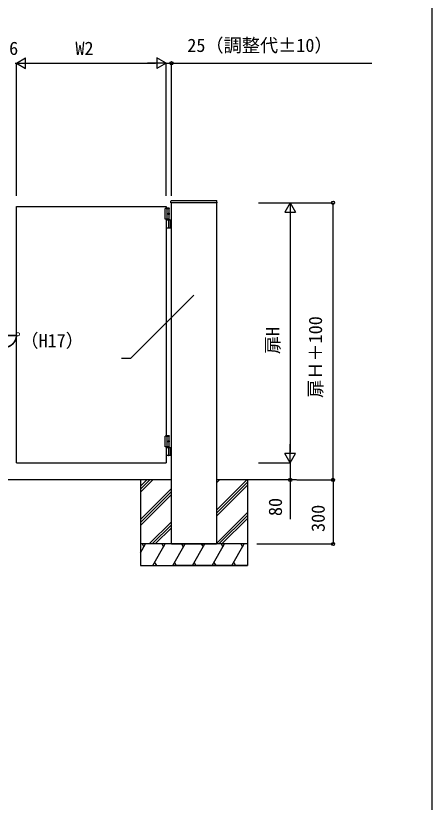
# Model space of a CAD drawing. Units: millimetres, scale not verified. Extents: x -4375 to 4375, y -6504 to 6475.
# Drawn here: x 2428 to 4375, y -2822 to 859 of the extents above; entities that cross this region are included whole.
import ezdxf
from ezdxf.enums import TextEntityAlignment as Align

# ---------------------------------------------------------------- set-up
doc = ezdxf.new("R2010")
doc.units = ezdxf.units.MM
doc.header["$LTSCALE"] = 30
for name, color, linetype in [('0-2_YKK_A1', 4, 'Continuous'), ('0-3_YKK_D', 6, 'Continuous'), ('0-4_YKK_ZWAK', 7, 'Continuous')]:
    doc.layers.add(name, color=color, linetype=linetype)
doc.styles.add('ＭＳ ゴシック', font='')
doc.styles.get('ＭＳ ゴシック').set_extended_font_data('MS Gothic')

msp = doc.modelspace()

# ---------------------------------------------------------------- linework, layer by layer
at = {"layer": '0-2_YKK_A1'}
for p, q in [((2431.23, -33.66), (3131.23, -33.66)), ((2431.23, -1233.66), (2431.23, -33.66)), ((3131.23, -33.66), (3131.23, -43.66)), ((3153.18, -16.66), (3153.6, -8.56)), ((3369.23, -16.66), (3153.18, -16.66)), ((3155.6, -6.66), (3366.86, -6.66)), ((3156.23, -1313.66), (3156.23, -16.66)), ((3366.23, -16.66), (3366.23, -1313.66)), ((3369.28, -16.66), (3368.86, -8.56)), ((3145.73, -43.66), (3126.23, -43.66)), ((3131.23, -40.66), (3144.57, -40.66)), ((3131.23, -42.66), (3145.73, -42.66)), ((3131.23, -43.66), (3145.73, -43.66)), ((3136.23, -93.66), (3136.23, -43.66)), ((3143.41, -68.24), (3144.01, -68.24)), ((3143.41, -69.08), (3144.01, -69.08)), ((3144.43, -66.56), (3145.03, -66.56)), ((3144.43, -70.76), (3145.03, -70.76)), ((3145.73, -42.66), (3144.57, -40.66)), ((3145.73, -42.66), (3145.73, -43.66)), ((3145.73, -93.66), (3145.73, -43.66)), ((3131.23, -96.91), (3156.23, -96.91)), ((3131.23, -97.16), (3131.23, -1108.66)), ((3140.58, -93.66), (3140.58, -96.91)), ((3144.04, -133.41), (3144.04, -98.41)), ((3145.73, -93.66), (3145.73, -96.91)), ((3149.73, -96.91), (3149.73, -134.91)), ((3156.23, -134.91), (3131.23, -134.91)), ((3145.73, -1108.66), (3126.23, -1108.66)), ((3131.23, -1105.66), (3144.57, -1105.66)), ((3131.23, -1107.66), (3145.73, -1107.66)), ((3131.23, -1108.66), (3145.73, -1108.66)), ((3136.23, -1158.66), (3136.23, -1108.66)), ((3143.41, -1133.24), (3144.01, -1133.24)), ((3143.41, -1134.08), (3144.01, -1134.08)), ((3144.43, -1131.56), (3145.03, -1131.56)), ((3144.43, -1135.76), (3145.03, -1135.76)), ((3145.73, -1107.66), (3144.57, -1105.66)), ((3145.73, -1107.66), (3145.73, -1108.66)), ((3145.73, -1158.66), (3145.73, -1108.66)), ((3131.23, -1158.66), (3131.23, -1233.66)), ((3131.23, -1158.66), (3131.23, -1233.66)), ((3131.23, -1161.91), (3156.23, -1161.91)), ((3140.58, -1158.66), (3140.58, -1161.91)), ((3144.04, -1198.41), (3144.04, -1163.41)), ((3145.73, -1158.66), (3145.73, -1161.91)), ((3149.73, -1161.91), (3149.73, -1199.91)), ((3156.23, -1199.91), (3131.23, -1199.91)), ((2431.23, -1233.66), (3131.23, -1233.66)), ((3156.23, -1313.66), (1700.23, -1313.66)), ((3011.23, -1357.56), (3055.13, -1313.66)), ((3011.23, -1343.42), (3040.99, -1313.66)), ((3011.23, -1371.7), (3069.27, -1313.66)), ((3011.23, -1313.66), (3011.23, -1713.66)), ((3366.23, -1313.66), (3366.23, -1613.66)), ((3741.23, -1313.66), (3366.23, -1313.66)), ((3366.23, -1313.69), (3366.25, -1313.66)), ((3366.23, -1327.83), (3380.4, -1313.66)), ((3366.23, -1455.11), (3507.68, -1313.66)), ((3366.23, -1469.25), (3511.23, -1324.25)), ((3511.23, -1313.66), (3511.23, -1713.66)), ((3011.23, -1498.98), (3156.23, -1353.98)), ((3366.23, -1483.39), (3511.23, -1338.39)), ((3011.23, -1513.12), (3156.23, -1368.12)), ((3011.23, -1527.27), (3156.23, -1382.27)), ((3366.23, -1610.67), (3511.23, -1465.67)), ((3377.38, -1613.66), (3511.23, -1479.81)), ((3391.52, -1613.66), (3511.23, -1493.96)), ((3052.11, -1613.66), (3156.23, -1509.55)), ((3066.25, -1613.66), (3156.23, -1523.69)), ((3080.4, -1613.66), (3156.23, -1537.83)), ((3511.23, -1613.66), (3011.23, -1613.66)), ((3011.23, -1654.33), (3034.71, -1613.66)), ((3018.49, -1613.66), (3026.6, -1627.7)), ((3069.35, -1713.66), (3127.08, -1613.66)), ((3110.87, -1613.66), (3118.98, -1627.7)), ((3156.23, -1613.66), (3366.23, -1613.66)), ((3510.23, -1613.66), (3160.23, -1613.66)), ((3161.73, -1713.66), (3219.46, -1613.66)), ((3203.25, -1613.66), (3211.35, -1627.7)), ((3254.1, -1713.66), (3311.84, -1613.66)), ((3295.62, -1613.66), (3303.73, -1627.7)), ((3346.48, -1713.66), (3404.21, -1613.66)), ((3388, -1613.66), (3396.11, -1627.7)), ((3438.85, -1713.66), (3496.59, -1613.66)), ((3480.37, -1613.66), (3488.48, -1627.7)), ((3011.23, -1713.66), (3511.23, -1713.66)), ((3077.46, -1699.62), (3085.56, -1713.66)), ((3510.23, -1713.66), (3160.23, -1713.66)), ((3169.83, -1699.62), (3177.94, -1713.66)), ((3262.21, -1699.62), (3270.31, -1713.66)), ((3354.58, -1699.62), (3362.69, -1713.66)), ((3446.96, -1699.62), (3455.07, -1713.66))]:
    msp.add_line(p, q, dxfattribs=at)
for points in [[(3145.73, -93.66), (3126.23, -93.66), (3126.23, -43.66)], [(3144.55, -67.4), (3144.55, -67.56), (3144.53, -67.72), (3144.48, -67.87), (3144.42, -67.99), (3144.33, -68.1), (3144.23, -68.17), (3144.12, -68.22), (3144.01, -68.24)], [(3144.01, -69.08), (3144.12, -69.09), (3144.23, -69.14), (3144.33, -69.22), (3144.42, -69.32), (3144.48, -69.45), (3144.53, -69.6), (3144.55, -69.75), (3144.55, -69.92)], [(3145.52, -68.15), (3145.46, -68.1), (3145.36, -67.99), (3145.28, -67.87), (3145.21, -67.72), (3145.17, -67.56), (3145.14, -67.4)], [(3145.14, -69.92), (3145.17, -69.75), (3145.21, -69.6), (3145.28, -69.45), (3145.36, -69.32), (3145.46, -69.22), (3145.52, -69.17)], [(3145.73, -1158.66), (3126.23, -1158.66), (3126.23, -1108.66)], [(3144.55, -1132.4), (3144.55, -1132.56), (3144.53, -1132.72), (3144.48, -1132.87), (3144.42, -1132.99), (3144.33, -1133.1), (3144.23, -1133.17), (3144.12, -1133.22), (3144.01, -1133.24)], [(3144.01, -1134.08), (3144.12, -1134.09), (3144.23, -1134.14), (3144.33, -1134.22), (3144.42, -1134.32), (3144.48, -1134.45), (3144.53, -1134.6), (3144.55, -1134.75), (3144.55, -1134.92)], [(3145.52, -1133.15), (3145.46, -1133.1), (3145.36, -1132.99), (3145.28, -1132.87), (3145.21, -1132.72), (3145.17, -1132.56), (3145.14, -1132.4)], [(3145.14, -1134.92), (3145.17, -1134.75), (3145.21, -1134.6), (3145.28, -1134.45), (3145.36, -1134.32), (3145.46, -1134.22), (3145.52, -1134.17)], [(3366.23, -1613.66), (3156.23, -1613.66), (3156.23, -1313.66)]]:
    msp.add_lwpolyline(points, dxfattribs=at)
for centre, radius, start, end in [((3155.6, -8.66), 2, 90, 177), ((3366.86, -8.66), 2, 3, 90), ((3142.54, -98.41), 1.5, 360, 90), ((3142.54, -133.41), 1.5, 270, 360), ((3142.54, -1163.41), 1.5, 360, 90), ((3142.54, -1198.41), 1.5, 270, 360)]:
    msp.add_arc(centre, radius, start, end, dxfattribs=at)
for centre in [(3143.07, -68.66), (3143.07, -1133.66)]:
    msp.add_ellipse(centre, major_axis=(0, 3.5), ratio=0.707107, dxfattribs=at)
for centre, start_param, end_param in [((3137.06, -68.66), 4.6657054, 4.7590726), ((3138.25, -68.66), 4.8528504, 4.9478932), ((3138.25, -68.66), 4.4768847, 4.5719276), ((3138.84, -68.66), 4.8528504, 4.9478932), ((3138.84, -68.66), 4.4768847, 4.5719276), ((3137.06, -1133.66), 4.6657054, 4.7590726), ((3138.25, -1133.66), 4.8528504, 4.9478932), ((3138.25, -1133.66), 4.4768847, 4.5719276), ((3138.84, -1133.66), 4.8528504, 4.9478932), ((3138.84, -1133.66), 4.4768847, 4.5719276)]:
    msp.add_ellipse(centre, major_axis=(0, 9), ratio=0.707107, start_param=start_param, end_param=end_param, dxfattribs=at)
at = {"layer": '0-3_YKK_D'}
for p, q in [((2425.23, 636.34), (2431.23, 636.34)), ((2431.23, 636.34), (2474.53, 661.34)), ((2431.23, 16.23), (2431.23, 637.34)), ((2431.23, 16.23), (2431.23, 637.34)), ((2431.23, 636.34), (2461.23, 636.34)), ((2431.23, 636.34), (2474.53, 611.34)), ((2431.23, 636.34), (2517.83, 636.34)), ((2474.53, 611.34), (2474.53, 661.34)), ((2481.23, 636.34), (3081.23, 636.34)), ((3131.23, 636.34), (3044.63, 636.34)), ((3131.23, 636.34), (3087.93, 661.34)), ((3087.93, 661.34), (3087.93, 611.34)), ((3131.23, 636.34), (3087.93, 611.34)), ((3131.23, 636.34), (3101.23, 636.34)), ((3131.23, 16.23), (3131.23, 637.34)), ((3131.23, 16.23), (3131.23, 637.34)), ((3131.23, 636.34), (3156.23, 636.34)), ((3156.23, 16.23), (3156.23, 637.34)), ((3156.23, 636.34), (4092.71, 636.34)), ((3562.23, -16.66), (3712.23, -16.66)), ((3562.23, -16.66), (3912.23, -16.66)), ((3711.23, -16.66), (3686.23, -59.96)), ((3711.23, -16.66), (3736.23, -59.96)), ((3711.23, -16.66), (3711.23, -103.27)), ((3911.23, -1313.66), (3911.23, -16.66)), ((3686.23, -59.96), (3736.23, -59.96)), ((3711.23, -66.66), (3711.23, -1183.66)), ((3711.23, -1233.66), (3711.23, -1147.06)), ((3711.23, -1233.66), (3686.23, -1190.36)), ((3736.23, -1190.36), (3686.23, -1190.36)), ((3711.23, -1233.66), (3736.23, -1190.36)), ((3562.23, -1233.66), (3712.23, -1233.66)), ((3562.23, -1233.66), (3712.23, -1233.66)), ((3742.23, -1313.66), (3912.23, -1313.66)), ((3742.23, -1313.66), (3912.23, -1313.66)), ((3911.23, -1313.66), (3911.23, -1613.66)), ((3555.63, -1613.66), (3912.23, -1613.66))]:
    msp.add_line(p, q, dxfattribs=at)
for points in [[(3260.26, -449.73), (2964.7, -745.29), (2922.2, -745.29)], [(3711.23, -1233.66), (3711.23, -1313.66), (3711.23, -1497.16)]]:
    msp.add_lwpolyline(points, dxfattribs=at)
for centre in [(3156.23, 636.34), (3911.23, -16.66), (3711.23, -1313.66), (3911.23, -1313.66), (3911.23, -1313.66), (3911.23, -1613.66)]:
    msp.add_circle(centre, 7.5, dxfattribs=at)
at = {"layer": '0-4_YKK_ZWAK'}
msp.add_lwpolyline([(-4375, -6503.5), (4375, -6503.5), (4375, 6246.5)], dxfattribs=at)

# ---------------------------------------------------------------- texts
at = {"layer": '0-3_YKK_D', "style": 'ＭＳ ゴシック'}
for s, p in [('6', (2397.32, 656.34)), ('W2', (2707.1, 656.34)), ('25（調整代±10）', (3229.95, 670.34)), ('加工なしタイプ（H17）', (1854.67, -711.67))]:
    msp.add_text(s, height=62.32, dxfattribs=at).set_placement(p, align=Align.BOTTOM_LEFT)
for s, p in [('扉Ｈ＋100', (3878.67, -929.82)), ('扉H', (3678.67, -725.13)), ('80', (3691.23, -1482.95)), ('300', (3891.23, -1557.36))]:
    msp.add_text(s, height=62.32, rotation=90, dxfattribs=at).set_placement(p, align=Align.BOTTOM_LEFT)

doc.saveas('drawing.dxf')
